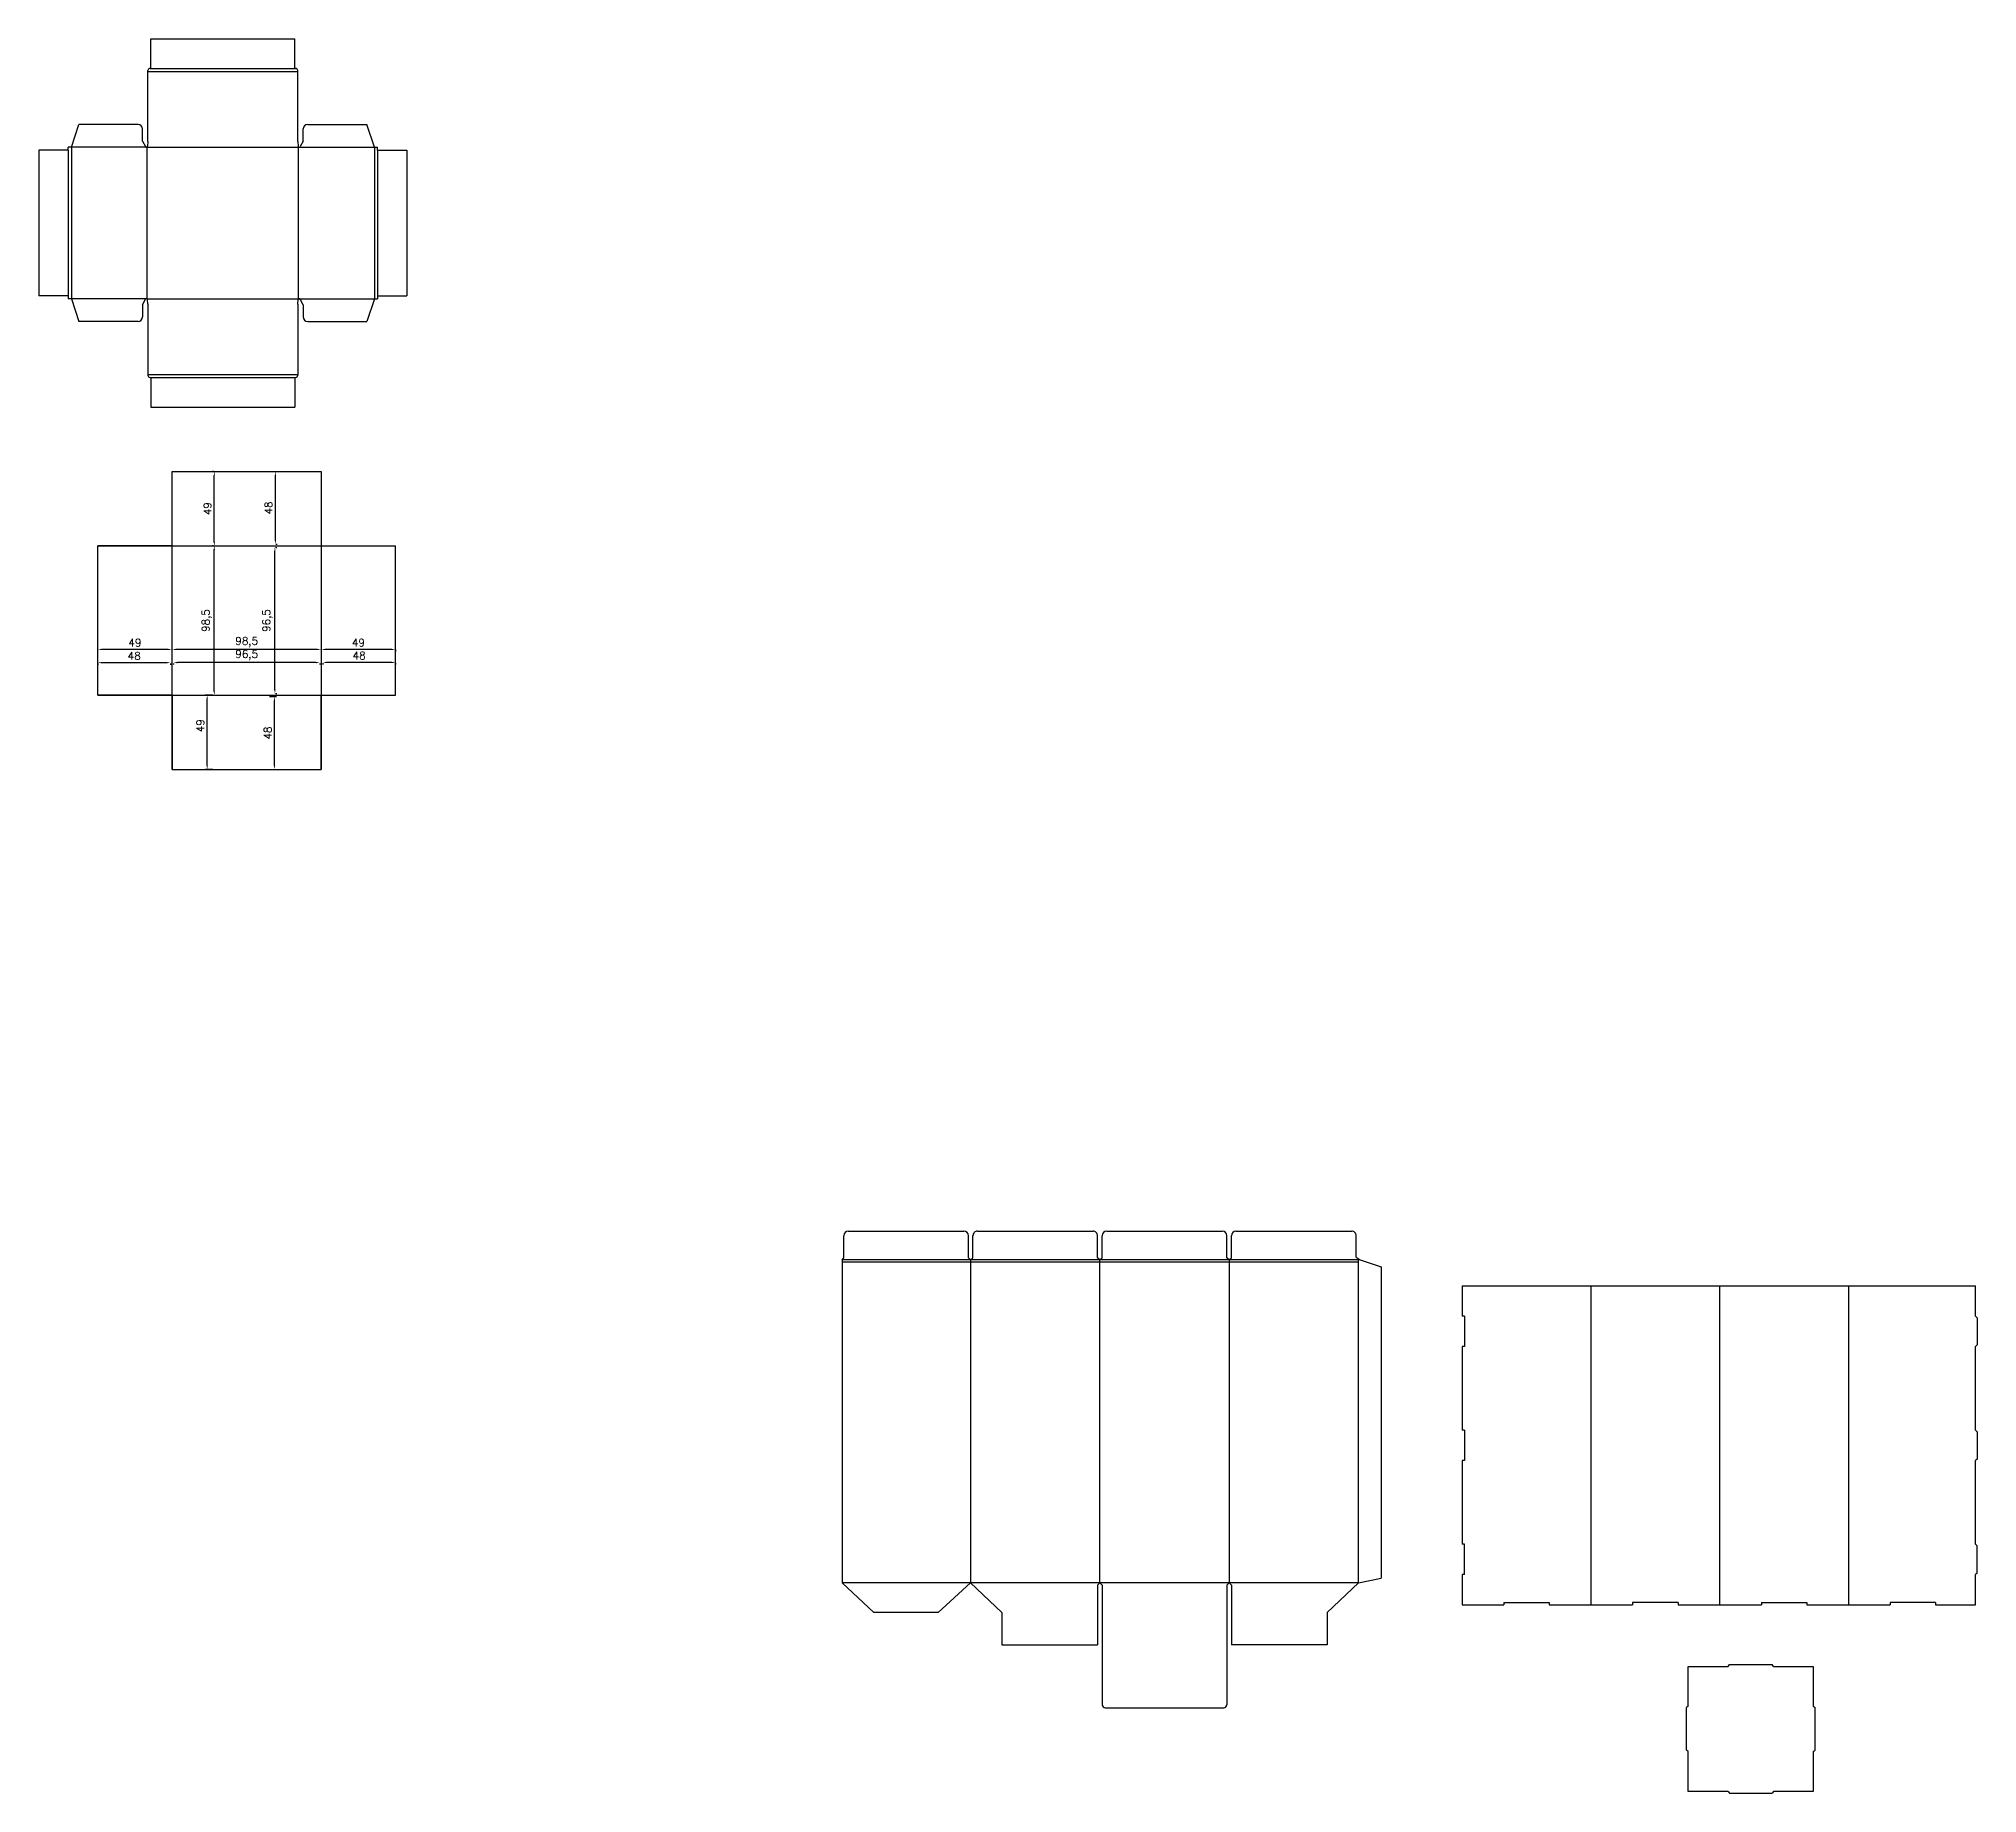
# Model space of a CAD drawing. Header units: millimetres. Extents: x 2179 to 11229, y 1198 to 3756.
# Drawn here: x 9950 to 11229, y 2021 to 3179 of the extents above; entities that cross this region are included whole.
import ezdxf

# ---------------------------------------------------------------- set-up
doc = ezdxf.new("R2010")
doc.units = ezdxf.units.MM
for name, color, linetype in [('EPS', 7, 'Continuous'), ('기지', 7, 'Continuous'), ('인쇄지', 7, 'Continuous'), ('치수', 7, 'Continuous')]:
    doc.layers.add(name, color=color, linetype=linetype)
doc.styles.get("Standard").update_dxf_attribs({"font": 'txt.shx', "bigfont": 'zfhg.shx'})
doc.dimstyles.new('ISO-25', dxfattribs={"dimtxt": 2.5, "dimasz": 2.5, "dimexe": 1.25, "dimexo": 0.625, "dimtad": 1, "dimtxsty": 'Standard', "dimcen": 2.5, "dimadec": 0, "dimazin": 0, "dimtfac": 1, "dimtmove": 0, "dimatfit": 3, "dimfxl": 0, "dimarcsym": 0})

# ---------------------------------------------------------------- blocks, each defined once
blk = doc.blocks.new('*D594')
at = {"layer": 'DEFPOINTS', "color": 0}
for p in [(10105.5, 2893), (10105.8, 2893), (10105.5, 2845)]:
    blk.add_point(p, dxfattribs=at)
at = {"layer": '치수', "color": 0, "lineweight": -2}
for p, q in [((10106.1, 2893), (10107.1, 2893)), ((10105.8, 2847.5), (10105.8, 2890.5)), ((10106.1, 2845), (10107.1, 2845))]:
    blk.add_line(p, q, dxfattribs=at)
at = {"layer": '치수', "color": 0}
for points in [[(10105.4, 2890.5), (10106.2, 2890.5), (10105.8, 2893)], [(10105.4, 2847.5), (10106.2, 2847.5), (10105.8, 2845)]]:
    blk.add_solid(points, dxfattribs=at)
at = {"layer": '치수', "color": 0, "insert": (10101.3, 2869), "char_height": 5, "attachment_point": 5, "rotation": 90}
blk.add_mtext('48', dxfattribs=at)
blk = doc.blocks.new('*D595')
at = {"layer": 'DEFPOINTS', "color": 0}
for p in [(10065.5, 2893), (10065.5, 2893), (10065.5, 2844)]:
    blk.add_point(p, dxfattribs=at)
at = {"layer": '치수', "color": 0, "lineweight": -2}
for p, q in [((10064.9, 2893), (10064.3, 2893)), ((10065.5, 2846.5), (10065.5, 2890.5)), ((10064.9, 2844), (10064.3, 2844))]:
    blk.add_line(p, q, dxfattribs=at)
at = {"layer": '치수', "color": 0}
for points in [[(10065.1, 2890.5), (10065.9, 2890.5), (10065.5, 2893)], [(10065.1, 2846.5), (10065.9, 2846.5), (10065.5, 2844)]]:
    blk.add_solid(points, dxfattribs=at)
at = {"layer": '치수', "color": 0, "insert": (10061, 2868.5), "char_height": 5, "attachment_point": 5, "rotation": 90}
blk.add_mtext('49', dxfattribs=at)
blk = doc.blocks.new('*D596')
at = {"layer": 'DEFPOINTS', "color": 0}
for p in [(10037.6, 2775.6), (10037.6, 2775.6), (10136.1, 2776.1)]:
    blk.add_point(p, dxfattribs=at)
at = {"layer": '치수', "color": 0, "lineweight": -2}
for p, q in [((10037.6, 2776.2), (10037.6, 2776.8)), ((10133.6, 2775.6), (10040.1, 2775.6)), ((10136.1, 2775.5), (10136.1, 2774.3))]:
    blk.add_line(p, q, dxfattribs=at)
at = {"layer": '치수', "color": 0}
for points in [[(10040.1, 2776), (10040.1, 2775.2), (10037.6, 2775.6)], [(10133.6, 2776), (10133.6, 2775.2), (10136.1, 2775.6)]]:
    blk.add_solid(points, dxfattribs=at)
at = {"layer": '치수', "color": 0, "insert": (10086.9, 2780.5), "char_height": 5, "attachment_point": 5}
blk.add_mtext('98,5', dxfattribs=at)
blk = doc.blocks.new('*D597')
at = {"layer": 'DEFPOINTS', "color": 0}
for p in [(10136.1, 2776.1), (10136.1, 2775.6), (10185.1, 2776.1)]:
    blk.add_point(p, dxfattribs=at)
at = {"layer": '치수', "color": 0, "lineweight": -2}
for p, q in [((10136.1, 2775.5), (10136.1, 2774.3)), ((10182.6, 2775.6), (10138.6, 2775.6)), ((10185.1, 2775.5), (10185.1, 2774.3))]:
    blk.add_line(p, q, dxfattribs=at)
at = {"layer": '치수', "color": 0}
for points in [[(10138.6, 2776), (10138.6, 2775.2), (10136.1, 2775.6)], [(10182.6, 2776), (10182.6, 2775.2), (10185.1, 2775.6)]]:
    blk.add_solid(points, dxfattribs=at)
at = {"layer": '치수', "color": 0, "insert": (10160.6, 2780.1), "char_height": 5, "attachment_point": 5}
blk.add_mtext('49', dxfattribs=at)
blk = doc.blocks.new('*D598')
at = {"layer": 'DEFPOINTS', "color": 0}
for p in [(9988.6, 2775.6), (9988.6, 2775.6), (10037.6, 2775.6)]:
    blk.add_point(p, dxfattribs=at)
at = {"layer": '치수', "color": 0, "lineweight": -2}
for p, q in [((9988.6, 2776.2), (9988.6, 2776.8)), ((10037.6, 2776.2), (10037.6, 2776.8)), ((10035.1, 2775.6), (9991.1, 2775.6))]:
    blk.add_line(p, q, dxfattribs=at)
at = {"layer": '치수', "color": 0}
for points in [[(9991.1, 2776), (9991.1, 2775.2), (9988.6, 2775.6)], [(10035.1, 2776), (10035.1, 2775.2), (10037.6, 2775.6)]]:
    blk.add_solid(points, dxfattribs=at)
at = {"layer": '치수', "color": 0, "insert": (10013.1, 2780.1), "char_height": 5, "attachment_point": 5}
blk.add_mtext('49', dxfattribs=at)
blk = doc.blocks.new('*D599')
at = {"layer": 'DEFPOINTS', "color": 0}
for p in [(10065.5, 2844), (10065.5, 2844), (10065.2, 2745.5)]:
    blk.add_point(p, dxfattribs=at)
at = {"layer": '치수', "color": 0, "lineweight": -2}
for p, q in [((10064.9, 2844), (10064.3, 2844)), ((10065.5, 2748), (10065.5, 2841.5)), ((10065.8, 2745.5), (10066.8, 2745.5))]:
    blk.add_line(p, q, dxfattribs=at)
at = {"layer": '치수', "color": 0}
for points in [[(10065.1, 2841.5), (10065.9, 2841.5), (10065.5, 2844)], [(10065.1, 2748), (10065.9, 2748), (10065.5, 2745.5)]]:
    blk.add_solid(points, dxfattribs=at)
at = {"layer": '치수', "color": 0, "insert": (10060.6, 2794.7), "char_height": 5, "attachment_point": 5, "rotation": 90}
blk.add_mtext('98,5', dxfattribs=at)
blk = doc.blocks.new('*D600')
at = {"layer": 'DEFPOINTS', "color": 0}
for p in [(10105.3, 2843), (10105.5, 2843), (10105.3, 2746.5)]:
    blk.add_point(p, dxfattribs=at)
at = {"layer": '치수', "color": 0, "lineweight": -2}
for p, q in [((10105.9, 2843), (10106.7, 2843)), ((10105.5, 2749), (10105.5, 2840.5)), ((10105.9, 2746.5), (10106.7, 2746.5))]:
    blk.add_line(p, q, dxfattribs=at)
at = {"layer": '치수', "color": 0}
for points in [[(10105.1, 2840.5), (10105.9, 2840.5), (10105.5, 2843)], [(10105.1, 2749), (10105.9, 2749), (10105.5, 2746.5)]]:
    blk.add_solid(points, dxfattribs=at)
at = {"layer": '치수', "color": 0, "insert": (10100.6, 2794.7), "char_height": 5, "attachment_point": 5, "rotation": 90}
blk.add_mtext('96,5', dxfattribs=at)
blk = doc.blocks.new('*D601')
at = {"layer": 'DEFPOINTS', "color": 0}
for p in [(9988.6, 2767), (9988.6, 2766.9), (10036.6, 2767)]:
    blk.add_point(p, dxfattribs=at)
at = {"layer": '치수', "color": 0, "lineweight": -2}
for p, q in [((9988.6, 2766.3), (9988.6, 2765.6)), ((10034.1, 2766.9), (9991.1, 2766.9)), ((10036.6, 2766.3), (10036.6, 2765.6))]:
    blk.add_line(p, q, dxfattribs=at)
at = {"layer": '치수', "color": 0}
for points in [[(9991.1, 2767.3), (9991.1, 2766.5), (9988.6, 2766.9)], [(10034.1, 2767.3), (10034.1, 2766.5), (10036.6, 2766.9)]]:
    blk.add_solid(points, dxfattribs=at)
at = {"layer": '치수', "color": 0, "insert": (10012.6, 2771.4), "char_height": 5, "attachment_point": 5}
blk.add_mtext('48', dxfattribs=at)
blk = doc.blocks.new('*D602')
at = {"layer": 'DEFPOINTS', "color": 0}
for p in [(10038.6, 2767.1), (10038.6, 2767), (10135.1, 2767.1)]:
    blk.add_point(p, dxfattribs=at)
at = {"layer": '치수', "color": 0, "lineweight": -2}
for p, q in [((10038.6, 2766.4), (10038.6, 2765.7)), ((10132.6, 2767), (10041.1, 2767)), ((10135.1, 2766.4), (10135.1, 2765.7))]:
    blk.add_line(p, q, dxfattribs=at)
at = {"layer": '치수', "color": 0}
for points in [[(10041.1, 2767.4), (10041.1, 2766.5), (10038.6, 2767)], [(10132.6, 2767.4), (10132.6, 2766.5), (10135.1, 2767)]]:
    blk.add_solid(points, dxfattribs=at)
at = {"layer": '치수', "color": 0, "insert": (10086.9, 2771.9), "char_height": 5, "attachment_point": 5}
blk.add_mtext('96,5', dxfattribs=at)
blk = doc.blocks.new('*D603')
at = {"layer": 'DEFPOINTS', "color": 0}
for p in [(10137.1, 2767.3), (10137.1, 2767.1), (10185.1, 2767.3)]:
    blk.add_point(p, dxfattribs=at)
at = {"layer": '치수', "color": 0, "lineweight": -2}
for p, q in [((10137.1, 2766.6), (10137.1, 2765.8)), ((10182.6, 2767.1), (10139.6, 2767.1)), ((10185.1, 2766.6), (10185.1, 2765.8))]:
    blk.add_line(p, q, dxfattribs=at)
at = {"layer": '치수', "color": 0}
for points in [[(10139.6, 2767.5), (10139.6, 2766.6), (10137.1, 2767.1)], [(10182.6, 2767.5), (10182.6, 2766.6), (10185.1, 2767.1)]]:
    blk.add_solid(points, dxfattribs=at)
at = {"layer": '치수', "color": 0, "insert": (10161.1, 2771.6), "char_height": 5, "attachment_point": 5}
blk.add_mtext('48', dxfattribs=at)
blk = doc.blocks.new('*D604')
at = {"layer": 'DEFPOINTS', "color": 0}
for p in [(10060.8, 2745.5), (10065.2, 2745.5), (10065.2, 2696.5)]:
    blk.add_point(p, dxfattribs=at)
at = {"layer": '치수', "color": 0, "lineweight": -2}
for p, q in [((10064.6, 2745.5), (10059.5, 2745.5)), ((10060.8, 2699), (10060.8, 2743)), ((10064.6, 2696.5), (10059.5, 2696.5))]:
    blk.add_line(p, q, dxfattribs=at)
at = {"layer": '치수', "color": 0}
for points in [[(10060.4, 2743), (10061.2, 2743), (10060.8, 2745.5)], [(10060.4, 2699), (10061.2, 2699), (10060.8, 2696.5)]]:
    blk.add_solid(points, dxfattribs=at)
at = {"layer": '치수', "color": 0, "insert": (10056.3, 2725.3), "char_height": 5, "attachment_point": 5, "rotation": 90}
blk.add_mtext('49', dxfattribs=at)
blk = doc.blocks.new('*D605')
at = {"layer": 'DEFPOINTS', "color": 0}
for p in [(10101.4, 2744.5), (10105.3, 2744.5), (10101.4, 2696.5)]:
    blk.add_point(p, dxfattribs=at)
at = {"layer": '치수', "color": 0, "lineweight": -2}
for p, q in [((10102, 2744.5), (10106.5, 2744.5)), ((10105.3, 2699), (10105.3, 2742)), ((10102, 2696.5), (10106.5, 2696.5))]:
    blk.add_line(p, q, dxfattribs=at)
at = {"layer": '치수', "color": 0}
for points in [[(10104.9, 2742), (10105.7, 2742), (10105.3, 2744.5)], [(10104.9, 2699), (10105.7, 2699), (10105.3, 2696.5)]]:
    blk.add_solid(points, dxfattribs=at)
at = {"layer": '치수', "color": 0, "insert": (10100.8, 2720.5), "char_height": 5, "attachment_point": 5, "rotation": 90}
blk.add_mtext('48', dxfattribs=at)

msp = doc.modelspace()

# ---------------------------------------------------------------- linework, layer by layer
for p, q in [((10569.253, 2391.792), (10645.554, 2391.792)), ((10479.953, 2372.792), (10480.953, 2374.292)), ((10889.172, 2355.706), (10889.172, 2335.706)), ((11227.972, 2335.706), (11227.972, 2355.706)), ((10890.672, 2335.706), (10889.172, 2335.706)), ((10890.672, 2335.706), (10890.672, 2315.706)), ((11229.172, 2334.706), (11227.972, 2335.706)), ((11229.172, 2334.706), (11229.172, 2316.706)), ((11229.172, 2316.706), (11227.972, 2315.706)), ((10889.172, 2315.706), (10889.172, 2260.456)), ((10890.672, 2315.706), (10889.172, 2315.706)), ((11227.972, 2260.456), (11227.972, 2315.706)), ((10890.672, 2260.456), (10889.172, 2260.456)), ((10890.672, 2260.456), (10890.672, 2240.456)), ((11229.172, 2259.456), (11227.972, 2260.456)), ((11229.172, 2259.456), (11229.172, 2241.456)), ((10889.172, 2240.456), (10889.172, 2185.206)), ((10890.672, 2240.456), (10889.172, 2240.456)), ((11229.172, 2241.456), (11227.972, 2240.456)), ((11227.972, 2185.206), (11227.972, 2240.456)), ((10890.672, 2185.206), (10889.172, 2185.206)), ((10890.672, 2165.206), (10890.672, 2185.206)), ((11229.172, 2184.206), (11227.972, 2185.206)), ((11229.172, 2166.206), (11229.172, 2184.206)), ((10890.672, 2165.206), (10889.172, 2165.206)), ((10889.172, 2165.206), (10889.172, 2145.206)), ((11229.172, 2166.206), (11227.972, 2165.206)), ((11227.972, 2145.206), (11227.972, 2165.206)), ((10648.554, 2158.292), (10650.054, 2159.792)), ((10648.554, 2158.292), (10648.554, 2118.792)), ((10650.054, 2159.792), (10651.554, 2158.292)), ((10651.554, 2158.292), (10651.554, 2079.292)), ((10735.354, 2159.792), (10733.854, 2158.292)), ((10733.854, 2158.292), (10733.854, 2079.292)), ((10736.854, 2158.292), (10735.354, 2159.792)), ((10736.854, 2158.292), (10736.854, 2118.792)), ((10916.672, 2146.706), (10916.672, 2145.206)), ((10946.672, 2146.706), (10946.672, 2145.206)), ((11001.672, 2146.706), (11001.672, 2145.206)), ((11031.672, 2146.706), (11031.672, 2145.206)), ((11086.672, 2146.706), (11086.672, 2145.206)), ((11116.672, 2146.706), (11116.672, 2145.206)), ((11171.672, 2146.706), (11171.672, 2145.206)), ((11201.672, 2146.706), (11201.672, 2145.206)), ((11038.461, 2104.659), (11064.711, 2104.659)), ((11038.461, 2078.409), (11038.461, 2104.659)), ((11064.711, 2104.659), (11065.711, 2105.859)), ((11065.711, 2105.859), (11093.711, 2105.859)), ((11094.711, 2104.659), (11093.711, 2105.859)), ((11094.711, 2104.659), (11120.961, 2104.659)), ((11120.961, 2104.659), (11120.961, 2078.409)), ((11038.461, 2078.409), (11037.261, 2077.409)), ((11037.261, 2049.409), (11037.261, 2077.409)), ((11120.961, 2078.409), (11122.161, 2077.409)), ((11122.161, 2049.409), (11122.161, 2077.409)), ((11038.461, 2048.409), (11037.261, 2049.409)), ((11038.461, 2022.159), (11038.461, 2048.409)), ((11120.961, 2048.409), (11122.161, 2049.409)), ((11120.961, 2048.409), (11120.961, 2022.159)), ((11064.711, 2022.159), (11038.461, 2022.159)), ((11064.711, 2022.159), (11065.711, 2020.959)), ((11094.711, 2022.159), (11093.711, 2020.959)), ((11120.961, 2022.159), (11094.711, 2022.159)), ((11065.711, 2020.959), (11093.711, 2020.959))]:
    msp.add_line(p, q)
for centre, radius, start, end in [((10569.253, 2388.792), 3, 90, 180.000002), ((10645.554, 2388.792), 3, 359.999998, 90), ((10653.554, 2079.292), 2, 180, 270), ((10731.854, 2079.292), 2, 270, 0)]:
    msp.add_arc(centre, radius, start, end)
at = {"layer": 'EPS', "color": 7}
for p, q in [((10480.953, 2374.292), (10480.953, 2388.792)), ((10483.833, 2391.792), (10560.253, 2391.792)), ((10563.253, 2374.292), (10563.253, 2388.792)), ((10566.253, 2374.292), (10566.253, 2388.792)), ((10648.554, 2374.292), (10648.554, 2388.792)), ((10651.554, 2374.292), (10651.554, 2388.792)), ((10654.554, 2391.792), (10730.854, 2391.792)), ((10733.854, 2374.292), (10733.854, 2388.792)), ((10736.854, 2374.292), (10736.854, 2388.792)), ((10739.854, 2391.792), (10816.274, 2391.792)), ((10819.274, 2374.672), (10819.274, 2388.792)), ((10479.953, 2372.792), (10479.954, 2159.792)), ((10564.753, 2372.792), (10563.253, 2374.292)), ((10564.753, 2372.792), (10566.253, 2374.292)), ((10650.054, 2372.792), (10648.554, 2374.292)), ((10650.054, 2372.792), (10651.554, 2374.292)), ((10735.354, 2372.792), (10733.854, 2374.292)), ((10735.354, 2372.792), (10736.854, 2374.292)), ((10819.274, 2374.672), (10821.891, 2372.889)), ((10821.891, 2372.889), (10835.653, 2368.293)), ((10835.653, 2368.293), (10835.654, 2162.792)), ((10820.653, 2159.792), (10835.654, 2162.792)), ((10479.954, 2159.792), (10500.824, 2140.292)), ((10564.754, 2159.792), (10543.384, 2140.292)), ((10564.754, 2159.792), (10585.254, 2140.146)), ((10820.653, 2159.792), (10800.154, 2140.146)), ((10543.384, 2140.292), (10500.824, 2140.292)), ((10585.254, 2140.146), (10585.254, 2118.792)), ((10800.154, 2140.146), (10800.154, 2118.792)), ((10585.254, 2118.792), (10648.554, 2118.792)), ((10800.154, 2118.792), (10736.854, 2118.792)), ((10653.554, 2077.292), (10731.854, 2077.292))]:
    msp.add_line(p, q, dxfattribs=at)
at = {"layer": 'EPS', "color": 4}
for p, q in [((10820.653, 2372.792), (10479.953, 2372.792)), ((10820.653, 2371.292), (10479.953, 2371.292)), ((10564.753, 2372.792), (10564.754, 2159.792)), ((10650.054, 2159.792), (10650.054, 2372.792)), ((10735.354, 2372.792), (10735.354, 2159.792)), ((10820.654, 2159.792), (10820.653, 2372.792)), ((10820.654, 2159.792), (10479.954, 2159.792))]:
    msp.add_line(p, q, dxfattribs=at)
at = {"layer": 'EPS', "color": 7}
for centre, start, end in [((10483.953, 2388.792), 90, 180), ((10560.253, 2388.792), 0, 90), ((10654.554, 2388.792), 90, 180), ((10730.854, 2388.792), 0, 90), ((10739.854, 2388.792), 90.000397, 180.000002), ((10816.274, 2388.792), 0, 90.000397)]:
    msp.add_arc(centre, 3, start, end, dxfattribs=at)
at = {"layer": '기지'}
for p, q in [((10037.607, 2843.963), (10037.607, 2892.963)), ((10037.607, 2892.963), (10136.107, 2892.963)), ((10136.107, 2892.963), (10136.107, 2843.963)), ((9988.607, 2745.463), (9988.607, 2843.963)), ((10037.607, 2843.963), (9988.607, 2843.963)), ((10136.107, 2843.963), (10185.107, 2843.963)), ((10185.107, 2745.463), (10185.107, 2843.963)), ((10037.607, 2745.463), (9988.607, 2745.463)), ((10037.607, 2745.463), (10037.607, 2696.463)), ((10136.107, 2696.463), (10136.107, 2745.463)), ((10136.107, 2745.463), (10185.107, 2745.463)), ((10037.607, 2696.463), (10136.107, 2696.463)), ((10889.172, 2355.706), (11227.972, 2355.706)), ((10889.172, 2145.206), (10916.672, 2145.206)), ((10916.672, 2146.706), (10946.672, 2146.706)), ((10946.672, 2145.206), (11001.672, 2145.206)), ((11031.672, 2146.706), (11001.672, 2146.706)), ((11031.672, 2145.206), (11086.672, 2145.206)), ((11086.672, 2146.706), (11116.672, 2146.706)), ((11116.672, 2145.206), (11171.672, 2145.206)), ((11201.672, 2146.706), (11171.672, 2146.706)), ((11201.672, 2145.206), (11227.972, 2145.206))]:
    msp.add_line(p, q, dxfattribs=at)
at = {"layer": '기지', "color": 3}
for p, q in [((10037.607, 2696.463), (10037.607, 2892.963)), ((10136.107, 2892.963), (10136.107, 2696.463)), ((9988.607, 2843.963), (10185.107, 2843.963)), ((9988.607, 2745.463), (10185.107, 2745.463)), ((10974.172, 2355.706), (10974.172, 2145.206)), ((11059.172, 2145.206), (11059.172, 2355.706)), ((11144.172, 2355.706), (11144.172, 2145.206))]:
    msp.add_line(p, q, dxfattribs=at)
at = {"layer": '인쇄지'}
for p, q in [((10023.633, 3178.572), (10118.633, 3178.572)), ((10023.633, 3159.072), (10023.633, 3178.572)), ((10118.633, 3159.072), (10118.633, 3178.572)), ((10021.633, 3110.772), (10021.633, 3157.572)), ((10023.133, 3159.072), (10023.633, 3159.072)), ((10118.633, 3159.072), (10119.133, 3159.072)), ((10120.633, 3110.772), (10120.633, 3157.572)), ((9971.133, 3107.072), (9976.133, 3122.072)), ((10015.133, 3122.072), (9976.133, 3122.072)), ((10018.133, 3111.072), (10018.133, 3119.072)), ((10018.133, 3111.072), (10020.033, 3107.447)), ((10021.633, 3110.772), (10021.35, 3107.707)), ((10120.633, 3110.772), (10120.915, 3107.707)), ((10124.133, 3111.072), (10122.232, 3107.447)), ((10124.133, 3111.072), (10124.133, 3119.072)), ((10127.133, 3122.072), (10166.133, 3122.072)), ((10171.133, 3107.072), (10166.133, 3122.072)), ((9949.633, 3105.072), (9949.633, 3009.072)), ((9969.133, 3105.072), (9949.633, 3105.072)), ((9971.133, 3107.072), (9969.133, 3107.072)), ((9969.133, 3105.072), (9969.133, 3107.072)), ((10171.133, 3107.072), (10173.133, 3107.072)), ((10173.133, 3105.072), (10173.133, 3107.072)), ((10173.133, 3105.072), (10192.633, 3105.072)), ((10192.633, 3105.072), (10192.633, 3009.072)), ((9969.133, 3009.072), (9949.633, 3009.072)), ((9969.133, 3009.072), (9969.133, 3007.072)), ((9971.133, 3007.072), (9969.133, 3007.072)), ((9971.133, 3007.072), (9976.133, 2992.072)), ((10171.133, 3007.072), (10166.133, 2992.072)), ((10171.133, 3007.072), (10173.133, 3007.072)), ((10173.133, 3009.072), (10192.633, 3009.072)), ((10173.133, 3009.072), (10173.133, 3007.072)), ((10018.133, 3003.072), (10020.033, 3006.697)), ((10018.133, 3003.072), (10018.133, 2995.072)), ((10021.633, 3003.372), (10021.35, 3006.436)), ((10021.633, 3003.372), (10021.633, 2956.572)), ((10120.633, 3003.372), (10120.915, 3006.436)), ((10120.633, 3003.372), (10120.633, 2956.572)), ((10124.133, 3003.072), (10122.232, 3006.697)), ((10124.133, 3003.072), (10124.133, 2995.072)), ((10015.133, 2992.072), (9976.133, 2992.072)), ((10127.133, 2992.072), (10166.133, 2992.072)), ((10023.133, 2955.072), (10023.633, 2955.072)), ((10023.633, 2955.072), (10023.633, 2935.572)), ((10118.633, 2955.072), (10118.633, 2935.572)), ((10118.633, 2955.072), (10119.133, 2955.072)), ((10023.633, 2935.572), (10118.633, 2935.572))]:
    msp.add_line(p, q, dxfattribs=at)
at = {"layer": '인쇄지', "color": 3}
for p, q in [((10021.633, 3157.072), (10120.633, 3157.072)), ((10023.633, 3159.072), (10118.633, 3159.072)), ((9969.133, 3105.072), (9969.133, 3009.072)), ((9971.133, 3107.072), (9971.133, 3007.072)), ((10171.133, 3107.072), (10171.133, 3007.072)), ((10173.133, 3105.072), (10173.133, 3009.072)), ((10021.633, 2957.072), (10120.633, 2957.072)), ((10023.633, 2955.072), (10118.633, 2955.072))]:
    msp.add_line(p, q, dxfattribs=at)
at = {"layer": '인쇄지', "color": 2}
for p, q in [((10020.653, 3107.072), (9971.165, 3107.072)), ((10021.133, 3007.072), (10021.133, 3107.072)), ((10021.133, 3107.072), (10121.133, 3107.072)), ((10121.133, 3007.072), (10121.133, 3107.072)), ((10121.612, 3107.072), (10171.1, 3107.072)), ((10020.653, 3007.072), (9971.165, 3007.072)), ((10021.133, 3007.072), (10121.133, 3007.072)), ((10121.612, 3007.072), (10171.1, 3007.072))]:
    msp.add_line(p, q, dxfattribs=at)
at = {"layer": '인쇄지'}
for centre, radius, start, end in [((10023.133, 3157.572), 1.5, 90, 180), ((10119.133, 3157.572), 1.5, 0, 90), ((10015.133, 3119.072), 3, 0, 90), ((10127.133, 3119.072), 3, 90, 180), ((10020.653, 3107.772), 0.7, 207.664976, 354.730392), ((10121.612, 3107.772), 0.7, 185.269608, 332.335024), ((10020.653, 3006.372), 0.7, 5.269608, 152.335024), ((10121.612, 3006.372), 0.7, 27.664976, 174.730392), ((10015.133, 2995.072), 3, 270, 0), ((10127.133, 2995.072), 3, 180, 270), ((10023.133, 2956.572), 1.5, 180, 270), ((10119.133, 2956.572), 1.5, 270, 0)]:
    msp.add_arc(centre, radius, start, end, dxfattribs=at)

# ---------------------------------------------------------------- dimensions: what is measured, and where the dimension line sits
at = {"layer": '치수', "color": 3}
for base, p1, p2, picture, middle in [((10065.509, 2892.963), (10065.509, 2843.963), (10065.509, 2892.963), '*D595', (10061.009, 2868.463)), ((10065.509, 2843.963), (10065.214, 2745.463), (10065.509, 2843.963), '*D599', (10060.593, 2794.713))]:
    dim = msp.add_linear_dim(base=base, p1=p1, p2=p2, angle=90, dimstyle='ISO-25', override={"dimtxt": 5, "dimgap": 2, "dimtmove": 1}, dxfattribs=at)
    dim.commit()
    dim.dimension.update_dxf_attribs({"geometry": picture, "text_midpoint": middle})
at = {"layer": '치수', "color": 1}
for base, p1, p2, picture, middle in [((10105.817, 2892.963), (10105.483, 2844.963), (10105.483, 2892.963), '*D594', (10101.317, 2868.963)), ((10105.483, 2842.963), (10105.295, 2746.463), (10105.295, 2842.963), '*D600', (10100.566, 2794.713)), ((10105.295, 2744.463), (10101.374, 2696.463), (10101.374, 2744.463), '*D605', (10100.795, 2720.463))]:
    dim = msp.add_linear_dim(base=base, p1=p1, p2=p2, angle=90, dimstyle='ISO-25', override={"dimtxt": 5, "dimgap": 2}, dxfattribs=at)
    dim.commit()
    dim.dimension.update_dxf_attribs({"geometry": picture, "text_midpoint": middle})
at = {"layer": '치수', "color": 3}
for base, p1, p2, override, picture, middle in [((9988.607, 2775.57), (10037.607, 2775.57), (9988.607, 2775.57), {"dimtxt": 5, "dimgap": 2, "dimtmove": 1}, '*D598', (10013.107, 2780.07)), ((10037.607, 2775.57), (10136.107, 2776.083), (10037.607, 2775.57), {"dimtxt": 5, "dimgap": 2, "dimtmove": 1}, '*D596', (10086.857, 2780.487)), ((10136.107, 2775.57), (10185.107, 2776.083), (10136.107, 2776.083), {"dimtxt": 5, "dimgap": 2}, '*D597', (10160.607, 2780.07))]:
    dim = msp.add_linear_dim(base=base, p1=p1, p2=p2, dimstyle='ISO-25', override=override, dxfattribs=at)
    dim.commit()
    dim.dimension.update_dxf_attribs({"geometry": picture, "text_midpoint": middle})
at = {"layer": '치수', "color": 1}
for base, p1, p2, picture, middle in [((9988.607, 2766.887), (10036.607, 2766.962), (9988.607, 2766.962), '*D601', (10012.607, 2771.387)), ((10038.607, 2766.962), (10135.107, 2767.065), (10038.607, 2767.065), '*D602', (10086.857, 2771.879)), ((10137.107, 2767.065), (10185.107, 2767.27), (10137.107, 2767.27), '*D603', (10161.107, 2771.565))]:
    dim = msp.add_linear_dim(base=base, p1=p1, p2=p2, dimstyle='ISO-25', override={"dimtxt": 5, "dimgap": 2}, dxfattribs=at)
    dim.commit()
    dim.dimension.update_dxf_attribs({"geometry": picture, "text_midpoint": middle})
at = {"layer": '치수', "color": 3}
dim = msp.add_linear_dim(base=(10060.793, 2745.463), p1=(10065.214, 2696.463), p2=(10065.214, 2745.463), angle=90, dimstyle='ISO-25', override={"dimtxt": 5, "dimgap": 2}, dxfattribs=at)
dim.commit()
dim.dimension.update_dxf_attribs({"geometry": '*D604', "text_midpoint": (10060.793, 2725.296), "dimtype": 160})

doc.saveas('drawing.dxf')
